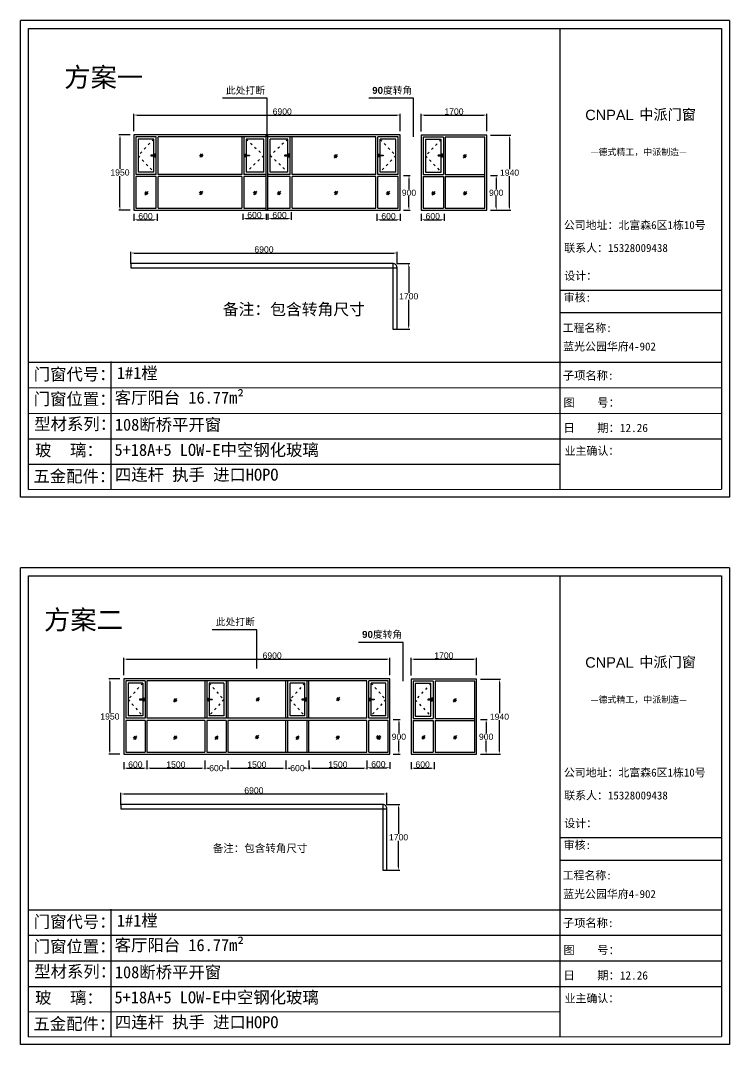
# Model space of a CAD drawing. Header units: inches. Extents: x -138455 to 599497, y -747149 to 13167.
# Drawn here: x 272296 to 290678, y -740154 to -713617 of the extents above; entities that cross this region are included whole.
import ezdxf

# ---------------------------------------------------------------- set-up
doc = ezdxf.new("R2010")
doc.units = ezdxf.units.IN
doc.header["$MEASUREMENT"] = 0
doc.header["$PDMODE"] = 35
doc.header["$PDSIZE"] = -3
doc.linetypes.add('ACAD_ISO03W100', pattern=[30, 12, -18])
doc.layers.add('0 @ 1', color=7, linetype='Continuous')
doc.styles.add('Annotative', font='arialbd.ttf')
doc.styles.add('MtXpl_', font='')
doc.styles.get("Standard").update_dxf_attribs({"font": 'arial.ttf'})
doc.styles.get('MtXpl_').set_extended_font_data('SimSun')
doc.dimstyles.get("Standard").update_dxf_attribs({"dimtxt": 80, "dimasz": 70, "dimexe": 40, "dimexo": 80, "dimgap": 0, "dimtad": 1, "dimtih": 1, "dimtoh": 1, "dimdec": 0, "dimzin": 0, "dimdsep": 46, "dimtxsty": 'Standard', "dimcen": 0.09, "dimadec": 0, "dimazin": 0, "dimtfac": 1, "dimtdec": 0, "dimtofl": 0, "dimtmove": 0, "dimatfit": 3, "dimfxl": 0, "dimtolj": 1, "dimtzin": 0, "dimarcsym": 0})

# ---------------------------------------------------------------- blocks, each defined once
blk = doc.blocks.new('*D2753')
at = {"color": 0, "lineweight": -2, "transparency": 16777216}
for p, q in [((274875, -730679), (274584, -730679)), ((274614, -730759), (274614, -731563)), ((274614, -732549), (274614, -731746)), ((274875, -732629), (274584, -732629))]:
    blk.add_line(p, q, dxfattribs=at)
at = {"color": 0, "transparency": 16777216}
for points in [[(274600, -730759), (274627, -730759), (274614, -730679)], [(274600, -732549), (274627, -732549), (274614, -732629)]]:
    blk.add_solid(points, dxfattribs=at)
at = {"layer": 'Defpoints', "color": 0, "transparency": 16777216}
for p in [(274975, -730679), (274614, -732629), (274975, -732629)]:
    blk.add_point(p, dxfattribs=at)
at = {"color": 0, "transparency": 16777216, "insert": (274614, -731654), "char_height": 160, "attachment_point": 5}
blk.add_mtext('\\A1;1950', dxfattribs=at)
blk = doc.blocks.new('*D2754')
at = {"color": 0, "lineweight": -2, "transparency": 16777216}
for p, q in [((274975, -730579), (274975, -730137)), ((275055, -730167), (281795, -730167)), ((281875, -730579), (281875, -730137))]:
    blk.add_line(p, q, dxfattribs=at)
at = {"color": 0, "transparency": 16777216}
for points in [[(275055, -730154), (275055, -730180), (274975, -730167)], [(281795, -730154), (281795, -730180), (281875, -730167)]]:
    blk.add_solid(points, dxfattribs=at)
at = {"layer": 'Defpoints', "color": 0, "transparency": 16777216}
for p in [(281875, -730167), (274975, -730679), (281875, -730679)]:
    blk.add_point(p, dxfattribs=at)
at = {"color": 0, "transparency": 16777216, "insert": (278820, -730075), "char_height": 160, "attachment_point": 5}
blk.add_mtext('\\A1;6900', dxfattribs=at)
blk = doc.blocks.new('*D2755')
at = {"color": 0, "lineweight": -2, "transparency": 16777216}
for p, q in [((274975, -732841), (274975, -733021)), ((275575, -732841), (275575, -733021)), ((275055, -732991), (275495, -732991))]:
    blk.add_line(p, q, dxfattribs=at)
at = {"color": 0, "transparency": 16777216}
for points in [[(275055, -732978), (275055, -733004), (274975, -732991)], [(275495, -732978), (275495, -733004), (275575, -732991)]]:
    blk.add_solid(points, dxfattribs=at)
at = {"layer": 'Defpoints', "color": 0, "transparency": 16777216}
for p in [(274975, -732741), (275575, -732741), (275575, -732991)]:
    blk.add_point(p, dxfattribs=at)
at = {"color": 0, "transparency": 16777216, "insert": (275275, -732899), "char_height": 160, "attachment_point": 5}
blk.add_mtext('\\A1;600', dxfattribs=at)
blk = doc.blocks.new('123as')
at = {"color": 0}
for p, q in [((90189, 51387), (90252, 51462)), ((90194, 51330), (90312, 51470)), ((90251, 51335), (90314, 51410))]:
    blk.add_line(p, q, dxfattribs=at)
blk = doc.blocks.new('*D2756')
at = {"color": 0, "lineweight": -2, "transparency": 16777216}
for p, q in [((284222, -730689), (284743, -730689)), ((284713, -730769), (284713, -731568)), ((284713, -732549), (284713, -731751)), ((284222, -732629), (284743, -732629))]:
    blk.add_line(p, q, dxfattribs=at)
at = {"color": 0, "transparency": 16777216}
for points in [[(284700, -730769), (284726, -730769), (284713, -730689)], [(284700, -732549), (284726, -732549), (284713, -732629)]]:
    blk.add_solid(points, dxfattribs=at)
at = {"layer": 'Defpoints', "color": 0, "transparency": 16777216}
for p in [(284122, -730689), (284122, -732629), (284713, -732629)]:
    blk.add_point(p, dxfattribs=at)
at = {"color": 0, "transparency": 16777216, "insert": (284713, -731659), "char_height": 160, "attachment_point": 5}
blk.add_mtext('\\A1;1940', dxfattribs=at)
blk = doc.blocks.new('*D2757')
at = {"color": 0, "lineweight": -2, "transparency": 16777216}
for p, q in [((282422, -730589), (282422, -730137)), ((282502, -730167), (284042, -730167)), ((284122, -730585), (284122, -730137))]:
    blk.add_line(p, q, dxfattribs=at)
at = {"color": 0, "transparency": 16777216}
for points in [[(282502, -730154), (282502, -730180), (282422, -730167)], [(284042, -730154), (284042, -730180), (284122, -730167)]]:
    blk.add_solid(points, dxfattribs=at)
at = {"layer": 'Defpoints', "color": 0, "transparency": 16777216}
for p in [(284122, -730167), (282422, -730689), (284122, -730685)]:
    blk.add_point(p, dxfattribs=at)
at = {"color": 0, "transparency": 16777216, "insert": (283272, -730075), "char_height": 160, "attachment_point": 5}
blk.add_mtext('\\A1;1700', dxfattribs=at)
blk = doc.blocks.new('*D2758')
at = {"color": 0, "lineweight": -2, "transparency": 16777216}
for p, q in [((284222, -731729), (284398, -731729)), ((284368, -731809), (284368, -732088)), ((284368, -732549), (284368, -732271)), ((284222, -732629), (284398, -732629))]:
    blk.add_line(p, q, dxfattribs=at)
at = {"color": 0, "transparency": 16777216}
for points in [[(284355, -731809), (284381, -731809), (284368, -731729)], [(284355, -732549), (284381, -732549), (284368, -732629)]]:
    blk.add_solid(points, dxfattribs=at)
at = {"layer": 'Defpoints', "color": 0, "transparency": 16777216}
for p in [(284122, -731729), (284122, -732629), (284368, -732629)]:
    blk.add_point(p, dxfattribs=at)
at = {"color": 0, "transparency": 16777216, "insert": (284368, -732179), "char_height": 160, "attachment_point": 5}
blk.add_mtext('\\A1;900', dxfattribs=at)
blk = doc.blocks.new('*D2759')
at = {"color": 0, "lineweight": -2, "transparency": 16777216}
for p, q in [((281961, -731729), (282136, -731729)), ((282106, -731809), (282106, -732088)), ((282106, -732549), (282106, -732271)), ((281961, -732629), (282136, -732629))]:
    blk.add_line(p, q, dxfattribs=at)
at = {"color": 0, "transparency": 16777216}
for points in [[(282093, -731809), (282120, -731809), (282106, -731729)], [(282093, -732549), (282120, -732549), (282106, -732629)]]:
    blk.add_solid(points, dxfattribs=at)
at = {"layer": 'Defpoints', "color": 0, "transparency": 16777216}
for p in [(281861, -731729), (281861, -732629), (282106, -732629)]:
    blk.add_point(p, dxfattribs=at)
at = {"color": 0, "transparency": 16777216, "insert": (282106, -732179), "char_height": 160, "attachment_point": 5}
blk.add_mtext('\\A1;900', dxfattribs=at)
blk = doc.blocks.new('dzcs')
blk.add_lwpolyline([(142096, -3328), (142196, -3328, 0.414214), (142206, -3318), (142206, -3318, 0.414214), (142196, -3308), (142096, -3308, 0.414214), (142086, -3318), (142086, -3318, 0.414214)], format="xyb", close=True)
blk.add_lwpolyline([(142182, -3328), (142182, -3342, 0.414214), (142196, -3355), (142196, -3355, 0.414214), (142209, -3342), (142209, -3294, 0.414214), (142196, -3280), (142196, -3280, 0.414214), (142182, -3294), (142182, -3308)], format="xyb")
blk = doc.blocks.new('*D2760')
at = {"color": 0, "lineweight": -2, "transparency": 16777216}
for p, q in [((282422, -732841), (282422, -733021)), ((283022, -732841), (283022, -733021)), ((282502, -732991), (282942, -732991))]:
    blk.add_line(p, q, dxfattribs=at)
at = {"color": 0, "transparency": 16777216}
for points in [[(282502, -732978), (282502, -733004), (282422, -732991)], [(282942, -732978), (282942, -733004), (283022, -732991)]]:
    blk.add_solid(points, dxfattribs=at)
at = {"layer": 'Defpoints', "color": 0, "transparency": 16777216}
for p in [(282422, -732741), (283022, -732741), (283022, -732991)]:
    blk.add_point(p, dxfattribs=at)
at = {"color": 0, "transparency": 16777216, "insert": (282722, -732899), "char_height": 160, "attachment_point": 5}
blk.add_mtext('\\A1;600', dxfattribs=at)
blk = doc.blocks.new('*D2761')
at = {"color": 0, "lineweight": -2, "transparency": 16777216}
for p, q in [((274897, -733943), (274897, -733631)), ((274977, -733661), (281717, -733661)), ((281797, -733943), (281797, -733631))]:
    blk.add_line(p, q, dxfattribs=at)
at = {"color": 0, "transparency": 16777216}
for points in [[(274977, -733648), (274977, -733675), (274897, -733661)], [(281717, -733648), (281717, -733675), (281797, -733661)]]:
    blk.add_solid(points, dxfattribs=at)
at = {"layer": 'Defpoints', "color": 0, "transparency": 16777216}
for p in [(281797, -733661), (274897, -734043), (281797, -734043)]:
    blk.add_point(p, dxfattribs=at)
at = {"color": 0, "transparency": 16777216, "insert": (278347, -733570), "char_height": 160, "attachment_point": 5}
blk.add_mtext('\\A1;6900', dxfattribs=at)
blk = doc.blocks.new('*D2762')
at = {"color": 0, "lineweight": -2, "transparency": 16777216}
for p, q in [((281787, -733933), (282128, -733933)), ((282098, -734013), (282098, -734691)), ((282098, -735553), (282098, -734875)), ((281787, -735633), (282128, -735633))]:
    blk.add_line(p, q, dxfattribs=at)
at = {"color": 0, "transparency": 16777216}
for points in [[(282085, -734013), (282112, -734013), (282098, -733933)], [(282085, -735553), (282112, -735553), (282098, -735633)]]:
    blk.add_solid(points, dxfattribs=at)
at = {"layer": 'Defpoints', "color": 0, "transparency": 16777216}
for p in [(281687, -733933), (281687, -735633), (282098, -735633)]:
    blk.add_point(p, dxfattribs=at)
at = {"color": 0, "transparency": 16777216, "insert": (282098, -734783), "char_height": 160, "attachment_point": 5}
blk.add_mtext('\\A1;1700', dxfattribs=at)
blk = doc.blocks.new('*D2763')
at = {"color": 0, "lineweight": -2, "transparency": 16777216}
for p, q in [((281275, -732791), (281275, -733011)), ((281875, -732841), (281875, -733011)), ((281355, -732981), (281795, -732981))]:
    blk.add_line(p, q, dxfattribs=at)
at = {"color": 0, "transparency": 16777216}
for points in [[(281355, -732967), (281355, -732994), (281275, -732981)], [(281795, -732967), (281795, -732994), (281875, -732981)]]:
    blk.add_solid(points, dxfattribs=at)
at = {"layer": 'Defpoints', "color": 0, "transparency": 16777216}
for p in [(281275, -732691), (281875, -732741), (281875, -732981)]:
    blk.add_point(p, dxfattribs=at)
at = {"color": 0, "transparency": 16777216, "insert": (281575, -732889), "char_height": 160, "attachment_point": 5}
blk.add_mtext('\\A1;600', dxfattribs=at)
blk = doc.blocks.new('*D2764')
at = {"color": 0, "lineweight": -2, "transparency": 16777216}
for p, q in [((277075, -732841), (277075, -733022)), ((277675, -732842), (277675, -733022)), ((277155, -732992), (277188, -732992)), ((277595, -732992), (277562, -732992))]:
    blk.add_line(p, q, dxfattribs=at)
at = {"color": 0, "transparency": 16777216}
for points in [[(277155, -732978), (277155, -733005), (277075, -732992)], [(277595, -732979), (277595, -733005), (277675, -732992)]]:
    blk.add_solid(points, dxfattribs=at)
at = {"layer": 'Defpoints', "color": 0, "transparency": 16777216}
for p in [(277075, -732741), (277675, -732742), (277075, -732992)]:
    blk.add_point(p, dxfattribs=at)
at = {"color": 0, "transparency": 16777216, "insert": (277375, -732992), "char_height": 160, "attachment_point": 5}
blk.add_mtext('\\A1;600', dxfattribs=at)
blk = doc.blocks.new('*D2765')
at = {"color": 0, "lineweight": -2, "transparency": 16777216}
for p, q in [((279175, -732842), (279176, -733022)), ((279775, -732841), (279776, -733022)), ((279256, -732992), (279289, -732992)), ((279696, -732992), (279662, -732992))]:
    blk.add_line(p, q, dxfattribs=at)
at = {"color": 0, "transparency": 16777216}
for points in [[(279256, -732979), (279256, -733005), (279176, -732992)], [(279696, -732978), (279696, -733005), (279776, -732992)]]:
    blk.add_solid(points, dxfattribs=at)
at = {"layer": 'Defpoints', "color": 0, "transparency": 16777216}
for p in [(279175, -732742), (279775, -732741), (279776, -732992)]:
    blk.add_point(p, dxfattribs=at)
at = {"color": 0, "transparency": 16777216, "insert": (279476, -732992), "char_height": 160, "attachment_point": 5}
blk.add_mtext('\\A1;600', dxfattribs=at)
blk = doc.blocks.new('*D2766')
at = {"color": 0, "lineweight": -2, "transparency": 16777216}
for p, q in [((275575, -732791), (275575, -733021)), ((277075, -732791), (277075, -733021)), ((275655, -732991), (276995, -732991))]:
    blk.add_line(p, q, dxfattribs=at)
at = {"color": 0, "transparency": 16777216}
for points in [[(275655, -732978), (275655, -733004), (275575, -732991)], [(276995, -732978), (276995, -733004), (277075, -732991)]]:
    blk.add_solid(points, dxfattribs=at)
at = {"layer": 'Defpoints', "color": 0, "transparency": 16777216}
for p in [(275575, -732691), (277075, -732691), (277075, -732991)]:
    blk.add_point(p, dxfattribs=at)
at = {"color": 0, "transparency": 16777216, "insert": (276325, -732899), "char_height": 160, "attachment_point": 5}
blk.add_mtext('\\A1;1500', dxfattribs=at)
blk = doc.blocks.new('*D2767')
at = {"color": 0, "lineweight": -2, "transparency": 16777216}
for p, q in [((277675, -732792), (277675, -733022)), ((279175, -732792), (279175, -733022)), ((277755, -732992), (279095, -732992))]:
    blk.add_line(p, q, dxfattribs=at)
at = {"color": 0, "transparency": 16777216}
for points in [[(277755, -732979), (277755, -733005), (277675, -732992)], [(279095, -732979), (279095, -733005), (279175, -732992)]]:
    blk.add_solid(points, dxfattribs=at)
at = {"layer": 'Defpoints', "color": 0, "transparency": 16777216}
for p in [(277675, -732692), (279175, -732692), (279175, -732992)]:
    blk.add_point(p, dxfattribs=at)
at = {"color": 0, "transparency": 16777216, "insert": (278425, -732900), "char_height": 160, "attachment_point": 5}
blk.add_mtext('\\A1;1500', dxfattribs=at)
blk = doc.blocks.new('*D2768')
at = {"color": 0, "lineweight": -2, "transparency": 16777216}
for p, q in [((279775, -732791), (279775, -733021)), ((281275, -732791), (281275, -733021)), ((279855, -732991), (281195, -732991))]:
    blk.add_line(p, q, dxfattribs=at)
at = {"color": 0, "transparency": 16777216}
for points in [[(279855, -732978), (279855, -733004), (279775, -732991)], [(281195, -732978), (281195, -733004), (281275, -732991)]]:
    blk.add_solid(points, dxfattribs=at)
at = {"layer": 'Defpoints', "color": 0, "transparency": 16777216}
for p in [(279775, -732691), (281275, -732691), (281275, -732991)]:
    blk.add_point(p, dxfattribs=at)
at = {"color": 0, "transparency": 16777216, "insert": (280525, -732899), "char_height": 160, "attachment_point": 5}
blk.add_mtext('\\A1;1500', dxfattribs=at)
blk = doc.blocks.new('*D2769')
at = {"color": 0, "lineweight": -2, "transparency": 16777216}
for p, q in [((275137, -716581), (274845, -716581)), ((274875, -716661), (274875, -717464)), ((274875, -718451), (274875, -717647)), ((275137, -718531), (274845, -718531))]:
    blk.add_line(p, q, dxfattribs=at)
at = {"color": 0, "transparency": 16777216}
for points in [[(274862, -716661), (274888, -716661), (274875, -716581)], [(274862, -718451), (274888, -718451), (274875, -718531)]]:
    blk.add_solid(points, dxfattribs=at)
at = {"layer": 'Defpoints', "color": 0, "transparency": 16777216}
for p in [(275237, -716581), (274875, -718531), (275237, -718531)]:
    blk.add_point(p, dxfattribs=at)
at = {"color": 0, "transparency": 16777216, "insert": (274875, -717556), "char_height": 160, "attachment_point": 5}
blk.add_mtext('\\A1;1950', dxfattribs=at)
blk = doc.blocks.new('*D2770')
at = {"color": 0, "lineweight": -2, "transparency": 16777216}
for p, q in [((275237, -716481), (275237, -716038)), ((275317, -716068), (282057, -716068)), ((282137, -716481), (282137, -716038))]:
    blk.add_line(p, q, dxfattribs=at)
at = {"color": 0, "transparency": 16777216}
for points in [[(275317, -716055), (275317, -716082), (275237, -716068)], [(282057, -716055), (282057, -716082), (282137, -716068)]]:
    blk.add_solid(points, dxfattribs=at)
at = {"layer": 'Defpoints', "color": 0, "transparency": 16777216}
for p in [(282137, -716068), (275237, -716581), (282137, -716581)]:
    blk.add_point(p, dxfattribs=at)
at = {"color": 0, "transparency": 16777216, "insert": (279082, -715977), "char_height": 160, "attachment_point": 5}
blk.add_mtext('\\A1;6900', dxfattribs=at)
blk = doc.blocks.new('*D2771')
at = {"color": 0, "lineweight": -2, "transparency": 16777216}
for p, q in [((275237, -718631), (275237, -718811)), ((275317, -718781), (275757, -718781)), ((275837, -718631), (275837, -718811))]:
    blk.add_line(p, q, dxfattribs=at)
at = {"color": 0, "transparency": 16777216}
for points in [[(275317, -718768), (275317, -718794), (275237, -718781)], [(275757, -718768), (275757, -718794), (275837, -718781)]]:
    blk.add_solid(points, dxfattribs=at)
at = {"layer": 'Defpoints', "color": 0, "transparency": 16777216}
for p in [(275237, -718531), (275837, -718531), (275837, -718781)]:
    blk.add_point(p, dxfattribs=at)
at = {"color": 0, "transparency": 16777216, "insert": (275537, -718689), "char_height": 160, "attachment_point": 5}
blk.add_mtext('\\A1;600', dxfattribs=at)
blk = doc.blocks.new('*D2777')
at = {"color": 0, "lineweight": -2, "transparency": 16777216}
for p, q in [((281537, -718631), (281537, -718811)), ((281617, -718781), (282057, -718781)), ((282137, -718631), (282137, -718811))]:
    blk.add_line(p, q, dxfattribs=at)
at = {"color": 0, "transparency": 16777216}
for points in [[(281617, -718768), (281617, -718794), (281537, -718781)], [(282057, -718768), (282057, -718794), (282137, -718781)]]:
    blk.add_solid(points, dxfattribs=at)
at = {"layer": 'Defpoints', "color": 0, "transparency": 16777216}
for p in [(281537, -718531), (282137, -718531), (282137, -718781)]:
    blk.add_point(p, dxfattribs=at)
at = {"color": 0, "transparency": 16777216, "insert": (281837, -718689), "char_height": 160, "attachment_point": 5}
blk.add_mtext('\\A1;600', dxfattribs=at)
blk = doc.blocks.new('*D2772')
at = {"color": 0, "lineweight": -2, "transparency": 16777216}
for p, q in [((278062, -718631), (278062, -718781)), ((278142, -718751), (278582, -718751)), ((278662, -718631), (278662, -718781))]:
    blk.add_line(p, q, dxfattribs=at)
at = {"color": 0, "transparency": 16777216}
for points in [[(278142, -718737), (278142, -718764), (278062, -718751)], [(278582, -718737), (278582, -718764), (278662, -718751)]]:
    blk.add_solid(points, dxfattribs=at)
at = {"layer": 'Defpoints', "color": 0, "transparency": 16777216}
for p in [(278062, -718531), (278662, -718531), (278662, -718751)]:
    blk.add_point(p, dxfattribs=at)
at = {"color": 0, "transparency": 16777216, "insert": (278362, -718659), "char_height": 160, "attachment_point": 5}
blk.add_mtext('\\A1;600', dxfattribs=at)
blk = doc.blocks.new('*D2778')
at = {"color": 0, "lineweight": -2, "transparency": 16777216}
for p, q in [((279312, -718581), (279312, -718781)), ((278712, -718631), (278712, -718781)), ((278792, -718751), (279232, -718751))]:
    blk.add_line(p, q, dxfattribs=at)
at = {"color": 0, "transparency": 16777216}
for points in [[(278792, -718737), (278792, -718764), (278712, -718751)], [(279232, -718737), (279232, -718764), (279312, -718751)]]:
    blk.add_solid(points, dxfattribs=at)
at = {"layer": 'Defpoints', "color": 0, "transparency": 16777216}
for p in [(278712, -718531), (279312, -718481), (279312, -718751)]:
    blk.add_point(p, dxfattribs=at)
at = {"color": 0, "transparency": 16777216, "insert": (279012, -718659), "char_height": 160, "attachment_point": 5}
blk.add_mtext('\\A1;600', dxfattribs=at)
blk = doc.blocks.new('*D2773')
at = {"color": 0, "lineweight": -2, "transparency": 16777216}
for p, q in [((284484, -716591), (285005, -716591)), ((284975, -716671), (284975, -717469)), ((284975, -718451), (284975, -717652)), ((284484, -718531), (285005, -718531))]:
    blk.add_line(p, q, dxfattribs=at)
at = {"color": 0, "transparency": 16777216}
for points in [[(284961, -716671), (284988, -716671), (284975, -716591)], [(284961, -718451), (284988, -718451), (284975, -718531)]]:
    blk.add_solid(points, dxfattribs=at)
at = {"layer": 'Defpoints', "color": 0, "transparency": 16777216}
for p in [(284384, -716591), (284384, -718531), (284975, -718531)]:
    blk.add_point(p, dxfattribs=at)
at = {"color": 0, "transparency": 16777216, "insert": (284975, -717561), "char_height": 160, "attachment_point": 5}
blk.add_mtext('\\A1;1940', dxfattribs=at)
blk = doc.blocks.new('*D2774')
at = {"color": 0, "lineweight": -2, "transparency": 16777216}
for p, q in [((282684, -716491), (282684, -716038)), ((282764, -716068), (284304, -716068)), ((284384, -716486), (284384, -716038))]:
    blk.add_line(p, q, dxfattribs=at)
at = {"color": 0, "transparency": 16777216}
for points in [[(282764, -716055), (282764, -716082), (282684, -716068)], [(284304, -716055), (284304, -716082), (284384, -716068)]]:
    blk.add_solid(points, dxfattribs=at)
at = {"layer": 'Defpoints', "color": 0, "transparency": 16777216}
for p in [(284384, -716068), (282684, -716591), (284384, -716586)]:
    blk.add_point(p, dxfattribs=at)
at = {"color": 0, "transparency": 16777216, "insert": (283534, -715977), "char_height": 160, "attachment_point": 5}
blk.add_mtext('\\A1;1700', dxfattribs=at)
blk = doc.blocks.new('*D2775')
at = {"color": 0, "lineweight": -2, "transparency": 16777216}
for p, q in [((284484, -717631), (284660, -717631)), ((284630, -717711), (284630, -717989)), ((284630, -718451), (284630, -718172)), ((284484, -718531), (284660, -718531))]:
    blk.add_line(p, q, dxfattribs=at)
at = {"color": 0, "transparency": 16777216}
for points in [[(284616, -717711), (284643, -717711), (284630, -717631)], [(284616, -718451), (284643, -718451), (284630, -718531)]]:
    blk.add_solid(points, dxfattribs=at)
at = {"layer": 'Defpoints', "color": 0, "transparency": 16777216}
for p in [(284384, -717631), (284384, -718531), (284630, -718531)]:
    blk.add_point(p, dxfattribs=at)
at = {"color": 0, "transparency": 16777216, "insert": (284630, -718081), "char_height": 160, "attachment_point": 5}
blk.add_mtext('\\A1;900', dxfattribs=at)
blk = doc.blocks.new('*D2776')
at = {"color": 0, "lineweight": -2, "transparency": 16777216}
for p, q in [((282222, -717631), (282398, -717631)), ((282368, -717711), (282368, -717989)), ((282368, -718451), (282368, -718172)), ((282222, -718531), (282398, -718531))]:
    blk.add_line(p, q, dxfattribs=at)
at = {"color": 0, "transparency": 16777216}
for points in [[(282355, -717711), (282381, -717711), (282368, -717631)], [(282355, -718451), (282381, -718451), (282368, -718531)]]:
    blk.add_solid(points, dxfattribs=at)
at = {"layer": 'Defpoints', "color": 0, "transparency": 16777216}
for p in [(282122, -717631), (282122, -718531), (282368, -718531)]:
    blk.add_point(p, dxfattribs=at)
at = {"color": 0, "transparency": 16777216, "insert": (282368, -718081), "char_height": 160, "attachment_point": 5}
blk.add_mtext('\\A1;900', dxfattribs=at)
blk = doc.blocks.new('*D2779')
at = {"color": 0, "lineweight": -2, "transparency": 16777216}
for p, q in [((282684, -718631), (282684, -718811)), ((282764, -718781), (283204, -718781)), ((283284, -718631), (283284, -718811))]:
    blk.add_line(p, q, dxfattribs=at)
at = {"color": 0, "transparency": 16777216}
for points in [[(282764, -718768), (282764, -718794), (282684, -718781)], [(283204, -718768), (283204, -718794), (283284, -718781)]]:
    blk.add_solid(points, dxfattribs=at)
at = {"layer": 'Defpoints', "color": 0, "transparency": 16777216}
for p in [(282684, -718531), (283284, -718531), (283284, -718781)]:
    blk.add_point(p, dxfattribs=at)
at = {"color": 0, "transparency": 16777216, "insert": (282984, -718689), "char_height": 160, "attachment_point": 5}
blk.add_mtext('\\A1;600', dxfattribs=at)
blk = doc.blocks.new('*D2780')
at = {"color": 0, "lineweight": -2, "transparency": 16777216}
for p, q in [((275159, -719925), (275159, -719613)), ((275239, -719643), (281979, -719643)), ((282059, -719925), (282059, -719613))]:
    blk.add_line(p, q, dxfattribs=at)
at = {"color": 0, "transparency": 16777216}
for points in [[(275239, -719630), (275239, -719657), (275159, -719643)], [(281979, -719630), (281979, -719657), (282059, -719643)]]:
    blk.add_solid(points, dxfattribs=at)
at = {"layer": 'Defpoints', "color": 0, "transparency": 16777216}
for p in [(282059, -719643), (275159, -720025), (282059, -720025)]:
    blk.add_point(p, dxfattribs=at)
at = {"color": 0, "transparency": 16777216, "insert": (278609, -719552), "char_height": 160, "attachment_point": 5}
blk.add_mtext('\\A1;6900', dxfattribs=at)
blk = doc.blocks.new('*D2781')
at = {"color": 0, "lineweight": -2, "transparency": 16777216}
for p, q in [((282049, -719915), (282390, -719915)), ((282360, -719995), (282360, -720673)), ((282360, -721535), (282360, -720857)), ((282049, -721615), (282390, -721615))]:
    blk.add_line(p, q, dxfattribs=at)
at = {"color": 0, "transparency": 16777216}
for points in [[(282347, -719995), (282373, -719995), (282360, -719915)], [(282347, -721535), (282373, -721535), (282360, -721615)]]:
    blk.add_solid(points, dxfattribs=at)
at = {"layer": 'Defpoints', "color": 0, "transparency": 16777216}
for p in [(281949, -719915), (281949, -721615), (282360, -721615)]:
    blk.add_point(p, dxfattribs=at)
at = {"color": 0, "transparency": 16777216, "insert": (282360, -720765), "char_height": 160, "attachment_point": 5}
blk.add_mtext('\\A1;1700', dxfattribs=at)

msp = doc.modelspace()

# ---------------------------------------------------------------- linework, layer by layer
for p, q in [((290677.9, -713616.6), (272295.8, -713616.6)), ((272295.8, -725965.6), (272295.8, -713616.6)), ((272503.2, -713823.3), (290471.2, -713823.3)), ((272503.2, -725769.9), (272503.2, -713823.3)), ((286274.9, -713823.3), (286274.9, -725759)), ((290471.2, -713823.3), (290471.2, -725758.3)), ((290677.9, -713616.6), (290677.9, -725965.6)), ((282137, -716580.6), (275237, -716580.6)), ((275237, -716580.6), (275237, -718530.6)), ((275812, -716630.6), (275287, -716630.6)), ((275287, -716630.6), (275287, -717605.6)), ((275752, -716690.6), (275347, -716690.6)), ((275347, -716690.6), (275347, -717545.6)), ((275752, -717545.6), (275752, -716690.6)), ((275812, -717605.6), (275812, -716630.6)), ((278662, -716630.6), (275862, -716630.6)), ((275862, -717605.6), (275862, -716630.6)), ((278037, -716630.6), (278037, -717605.6)), ((278087, -716630.6), (278087, -717605.6)), ((278602, -716690.6), (278147, -716690.6)), ((278147, -716690.6), (278147, -717545.6)), ((278602, -717545.6), (278602, -716690.6)), ((278662, -718480.6), (278662, -716580.6)), ((278712, -718480.6), (278712, -716580.6)), ((281512, -716630.6), (278712, -716630.6)), ((279227, -716690.6), (278772, -716690.6)), ((278772, -717545.6), (278772, -716690.6)), ((279227, -717545.6), (279227, -716690.6)), ((279287, -717605.6), (279287, -716630.6)), ((279337, -717605.6), (279337, -716630.6)), ((281512, -717605.6), (281512, -716630.6)), ((282087, -716630.6), (281562, -716630.6)), ((281562, -717605.6), (281562, -716630.6)), ((282027, -716690.6), (281622, -716690.6)), ((281622, -717545.6), (281622, -716690.6)), ((282027, -717545.6), (282027, -716690.6)), ((282087, -717605.6), (282087, -716630.6)), ((282137, -718530.6), (282137, -716580.6)), ((284384.1, -716590.6), (282684.1, -716590.6)), ((282684.1, -716590.6), (282684.1, -718530.6)), ((283259.1, -716640.6), (283259.1, -717605.6)), ((283309.1, -716640.6), (283309.1, -717605.6)), ((284384.1, -718530.6), (284384.1, -716590.6)), ((275752, -717545.6), (275347, -717545.6)), ((278602, -717545.6), (278147, -717545.6)), ((279227, -717545.6), (278772, -717545.6)), ((282027, -717545.6), (281622, -717545.6)), ((275812, -717605.6), (275287, -717605.6)), ((275287, -717655.6), (275287, -718480.6)), ((275812, -717655.6), (275287, -717655.6)), ((275812, -718480.6), (275812, -717655.6)), ((278037, -717605.6), (275862, -717605.6)), ((275862, -718480.6), (275862, -717655.6)), ((278037, -717655.6), (275862, -717655.6)), ((278037, -717655.6), (278037, -718480.6)), ((278662, -717605.6), (278087, -717605.6)), ((278662, -717655.6), (278087, -717655.6)), ((278087, -717655.6), (278087, -718480.6)), ((278662, -718530.6), (278662, -717655.6)), ((279287, -717605.6), (278712, -717605.6)), ((279287, -717655.6), (278712, -717655.6)), ((278712, -718530.6), (278712, -717655.6)), ((279287, -718480.6), (279287, -717655.6)), ((281512, -717605.6), (279337, -717605.6)), ((281512, -717655.6), (279337, -717655.6)), ((279337, -718480.6), (279337, -717655.6)), ((281512, -718480.6), (281512, -717655.6)), ((282087, -717605.6), (281562, -717605.6)), ((281562, -718480.6), (281562, -717655.6)), ((282087, -717655.6), (281562, -717655.6)), ((282087, -718480.6), (282087, -717655.6)), ((282734.1, -717605.6), (283259.1, -717605.6)), ((282734.1, -717655.6), (283259.1, -717655.6)), ((283259.1, -717655.6), (283259.1, -718480.6)), ((283309.1, -717605.6), (284334.1, -717605.6)), ((283309.1, -717655.6), (283309.1, -718480.6)), ((283309.1, -717655.6), (284334.1, -717655.6)), ((275237, -718530.6), (282137, -718530.6)), ((275287, -718480.6), (275812, -718480.6)), ((275862, -718480.6), (278037, -718480.6)), ((278087, -718480.6), (278662, -718480.6)), ((278712, -718480.6), (279287, -718480.6)), ((279337, -718480.6), (281512, -718480.6)), ((281562, -718480.6), (282087, -718480.6)), ((282684.1, -718530.6), (284384.1, -718530.6)), ((286274.9, -720602.8), (290471.2, -720602.8)), ((286274.9, -721183.9), (290471.2, -721183.9)), ((272501.1, -722473.4), (290471.2, -722473.4)), ((274638.6, -722457.2), (274639.6, -725755.1)), ((272501.5, -723135.5), (290471.2, -723131)), ((272501.9, -723797.8), (290471.2, -723793.2)), ((272502.4, -724460.5), (290471.2, -724460.5)), ((272502.8, -725117.8), (286274.9, -725111.8)), ((272503.2, -725769.9), (290471.2, -725758.3)), ((290677.9, -725965.6), (272295.8, -725965.6)), ((290677.9, -727804.7), (272295.8, -727804.7)), ((272295.8, -740153.6), (272295.8, -727804.7)), ((290677.9, -727804.7), (290677.9, -740153.6)), ((272503.2, -728011.4), (290471.2, -728011.4)), ((272503.2, -739957.9), (272503.2, -728011.4)), ((286274.9, -728011.4), (286274.9, -739947.1)), ((290471.2, -728011.4), (290471.2, -739946.4)), ((281875.3, -730679.4), (274975.3, -730679.4)), ((274975.3, -730679.4), (274975.3, -732629.4)), ((275025.3, -730729.4), (275025.3, -731699.4)), ((275525.3, -730729.4), (275025.3, -730729.4)), ((275465.3, -730789.4), (275085.3, -730789.4)), ((275085.3, -730789.4), (275085.3, -731639.4)), ((275465.3, -730789.4), (275465.3, -731639.4)), ((275525.3, -730729.4), (275525.3, -731699.4)), ((275575.3, -730729.4), (275575.3, -731699.4)), ((281275.3, -730729.4), (275575.3, -730729.4)), ((277075.3, -730729.4), (277075.3, -731699.4)), ((277125.3, -730729.4), (277125.3, -731699.4)), ((277565.3, -730789.4), (277185.3, -730789.4)), ((277185.3, -730789.4), (277185.3, -731639.4)), ((277565.3, -730789.4), (277565.3, -731639.4)), ((277625.3, -730729.4), (277625.3, -731699.4)), ((277675.3, -730729.4), (277675.3, -731699.4)), ((279175.3, -731699.4), (279175.3, -730729.4)), ((279225.3, -731699.4), (279225.3, -730729.4)), ((279665.3, -730789.4), (279285.3, -730789.4)), ((279285.3, -731639.4), (279285.3, -730789.4)), ((279665.3, -731639.4), (279665.3, -730789.4)), ((279725.3, -731699.4), (279725.3, -730729.4)), ((279775.3, -731699.4), (279775.3, -730729.4)), ((281275.3, -731699.4), (281275.3, -730729.4)), ((281825.3, -730729.4), (281325.3, -730729.4)), ((281325.3, -731699.4), (281325.3, -730729.4)), ((281765.3, -730789.4), (281385.3, -730789.4)), ((281385.3, -731639.4), (281385.3, -730789.4)), ((281765.3, -731639.4), (281765.3, -730789.4)), ((281825.3, -731699.4), (281825.3, -730729.4)), ((281875.3, -732629.4), (281875.3, -730679.4)), ((284122.4, -730689.4), (282422.4, -730689.4)), ((282422.4, -730689.4), (282422.4, -732629.4)), ((282997.4, -730739.4), (282997.4, -731704.4)), ((283047.4, -730739.4), (283047.4, -731704.4)), ((284122.4, -732629.4), (284122.4, -730689.4)), ((275525.3, -731699.4), (275025.3, -731699.4)), ((275525.3, -731759.4), (275025.3, -731759.4)), ((275025.3, -731759.4), (275025.3, -732579.4)), ((275465.3, -731639.4), (275085.3, -731639.4)), ((275525.3, -731759.4), (275525.3, -732579.4)), ((276725.3, -731699.4), (275575.3, -731699.4)), ((275575.3, -731759.4), (275575.3, -732579.4)), ((277075.3, -731759.4), (275575.3, -731759.4)), ((278425.3, -731699.4), (276725.3, -731699.4)), ((277075.3, -731759.4), (277075.3, -732579.4)), ((277125.3, -731759.4), (277125.3, -732579.4)), ((277625.3, -731759.4), (277125.3, -731759.4)), ((277565.3, -731639.4), (277185.3, -731639.4)), ((277625.3, -731759.4), (277625.3, -732579.4)), ((281275.3, -731759.4), (277675.3, -731759.4)), ((277675.3, -731759.4), (277675.3, -732579.4)), ((280125.3, -731699.4), (278425.3, -731699.4)), ((279175.3, -732579.4), (279175.3, -731759.4)), ((279225.3, -732579.4), (279225.3, -731759.4)), ((279665.3, -731639.4), (279285.3, -731639.4)), ((279725.3, -732579.4), (279725.3, -731759.4)), ((279775.3, -732579.4), (279775.3, -731759.4)), ((281275.3, -731699.4), (280125.3, -731699.4)), ((281275.3, -732579.4), (281275.3, -731759.4)), ((281825.3, -731699.4), (281325.3, -731699.4)), ((281825.3, -731759.4), (281325.3, -731759.4)), ((281325.3, -732579.4), (281325.3, -731759.4)), ((281765.3, -731639.4), (281385.3, -731639.4)), ((281825.3, -732579.4), (281825.3, -731759.4)), ((282472.4, -731704.4), (282997.4, -731704.4)), ((282472.4, -731754.4), (282997.4, -731754.4)), ((282997.4, -731754.4), (282997.4, -732579.4)), ((283047.4, -731704.4), (284072.4, -731704.4)), ((283047.4, -731754.4), (283047.4, -732579.4)), ((283047.4, -731754.4), (284072.4, -731754.4)), ((274975.3, -732629.4), (281875.3, -732629.4)), ((275025.3, -732579.4), (275525.3, -732579.4)), ((275575.3, -732579.4), (277075.3, -732579.4)), ((277125.3, -732579.4), (277625.3, -732579.4)), ((277675.3, -732579.4), (281275.3, -732579.4)), ((281325.3, -732579.4), (281825.3, -732579.4)), ((282422.4, -732629.4), (284122.4, -732629.4)), ((286274.9, -734790.9), (290471.2, -734790.9)), ((286274.9, -735372), (290471.2, -735372)), ((272501.1, -736661.4), (290471.2, -736661.4)), ((274638.6, -736645.2), (274639.6, -739943.1)), ((272501.5, -737323.5), (290471.2, -737319.1)), ((272501.9, -737985.8), (290471.2, -737981.3)), ((272502.4, -738648.5), (290471.2, -738648.5)), ((272502.8, -739305.8), (286274.9, -739299.9)), ((272503.2, -739957.9), (290471.2, -739946.4)), ((290677.9, -740153.6), (272295.8, -740153.6))]:
    msp.add_line(p, q)
at = {"linetype": 'ACAD_ISO03W100', "ltscale": 5}
for points in [[(275752, -716690.6), (275347, -717118.1), (275752, -717545.6)], [(278147, -716690.6), (278602, -717118.1), (278147, -717545.6)], [(279227, -716690.6), (278772, -717118.1), (279227, -717545.6)], [(281622, -716698.3), (282027, -717118.1), (281622, -717545.6)], [(283199.1, -716700.6), (282794.1, -717123.1), (283199.1, -717545.6)], [(275465.3, -730789.4), (275085.3, -731214.4), (275465.3, -731639.4)], [(277185.3, -730789.4), (277565.3, -731214.4), (277185.3, -731639.4)], [(279665.3, -730789.4), (279285.3, -731214.4), (279665.3, -731639.4)], [(281385.3, -730789.4), (281765.3, -731214.4), (281385.3, -731639.4)], [(282937.4, -730799.4), (282532.4, -731221.9), (282937.4, -731644.4)]]:
    msp.add_lwpolyline(points, dxfattribs=at)
for points in [[(283259.1, -716640.6), (282734.1, -716640.6), (282734.1, -717605.6)], [(283309.1, -718480.6), (284334.1, -718480.6), (284334.1, -716640.6), (283309.1, -716640.6)], [(282734.1, -717655.6), (282734.1, -718480.6), (283259.1, -718480.6)], [(281949.1, -719914.8), (275159.1, -719914.8), (275159.1, -720024.8), (282059.1, -720024.8)], [(282997.4, -730739.4), (282472.4, -730739.4), (282472.4, -731704.4)], [(283047.4, -732579.4), (284072.4, -732579.4), (284072.4, -730739.4), (283047.4, -730739.4)], [(282472.4, -731754.4), (282472.4, -732579.4), (282997.4, -732579.4)], [(281687.4, -733932.8), (274897.4, -733932.8), (274897.4, -734042.8), (281797.4, -734042.8)]]:
    msp.add_lwpolyline(points)
for points in [[(283199.1, -717545.6), (283199.1, -716700.6), (282794.1, -716700.6), (282794.1, -717545.6)], [(282937.4, -731644.4), (282937.4, -730799.4), (282532.4, -730799.4), (282532.4, -731644.4)]]:
    msp.add_lwpolyline(points, close=True)
for points in [[(281949.1, -721614.8), (282059.1, -721614.8), (282059.1, -720024.8, 0.4142136), (281949.1, -719914.8), (281949.1, -719914.8)], [(281687.4, -735632.8), (281797.4, -735632.8), (281797.4, -734042.8, 0.4142136), (281687.4, -733932.8), (281687.4, -733932.8)]]:
    msp.add_lwpolyline(points, format="xyb", close=True)

# ---------------------------------------------------------------- block references
for p in [(133590.4, -713798.3), (137058.1, -713798.3), (141033.9, -713798.3), (133296.6, -727897.1), (137501.8, -727897.1), (140772.3, -727897.1)]:
    msp.add_blockref('dzcs', p)
at = {"xscale": 0.6684526412304121, "yscale": 0.6684526412304121, "zscale": 0.6684526412304121}
for p in [(216657.6, -751474), (220145.4, -751493.1), (223490.8, -751493.1), (215232.9, -752451), (216651, -752443.3), (218051.6, -752442.5), (218675.1, -752449.1), (220151.8, -752443.3), (221501.9, -752448.3), (222677.2, -752452.6), (223497.7, -752452.6), (215983.8, -765590.6), (218123.4, -765567.5), (220206.3, -765561.4), (223229.2, -765591.8), (215983.5, -766556.7), (217053.9, -766561.9), (218105.9, -766544.6), (220195.9, -766556.7), (221240.3, -766547.1), (221266.4, -766561.9), (222415.6, -766551.4), (223236.1, -766551.4), (214940.6, -766562.1), (219153, -766562.1)]:
    msp.add_blockref('123as', p, dxfattribs=at)
at = {"xscale": -1}
for p in [(420315.8, -713798.3), (423788.3, -713798.3), (419348.9, -727897.1), (423554.1, -727897.1)]:
    msp.add_blockref('dzcs', p, dxfattribs=at)

# ---------------------------------------------------------------- texts
for p in [(286937.1, -716199.7), (286937.1, -730387.8)]:
    msp.add_text('CNPAL', height=269.64).set_placement(p)
at = {"style": 'MtXpl_'}
for s, height, p in [('中派门窗', 269.64, (288337.2, -716188.6)), ('—德式精工，中派制造—', 165.935, (287078.2, -717108.7)), ('公司地址：北富森6区1栋10号', 207.419, (286382.9, -719022.1)), ('联系人：15328009438', 207.419, (286394.2, -719615.1)), ('设计：', 207.42, (286394.5, -720337.3)), ('审核:', 207.42, (286381.2, -720899.7)), ('工程名称:', 207.42, (286350.9, -721687)), ('子项名称:', 214.34, (286357.6, -722922.9)), ('图    号：', 214.34, (286372.9, -723625.8)), ('日    期：12.26', 214.336, (286373.7, -724282.4)), ('业主确认：', 207.42, (286402.5, -724873.7)), ('中派门窗', 269.64, (288337.2, -730376.7)), ('—德式精工，中派制造—', 165.935, (287078.2, -731296.8)), ('公司地址：北富森6区1栋10号', 207.419, (286382.9, -733210.2)), ('联系人：15328009438', 207.419, (286394.2, -733803.1)), ('设计：', 207.42, (286394.5, -734525.4)), ('审核:', 207.42, (286381.2, -735087.8)), ('工程名称:', 207.42, (286350.9, -735875.1)), ('子项名称:', 214.34, (286357.6, -737110.9)), ('图    号：', 214.34, (286372.9, -737813.9)), ('日    期：12.26', 214.336, (286373.7, -738470.5)), ('业主确认：', 207.42, (286402.5, -739061.7))]:
    msp.add_text(s, height=height, dxfattribs=at).set_placement(p)
at = {"char_height": 207.419, "attachment_point": 1, "style": 'MtXpl_'}
for insert in [(286366, -721962), (286366, -736150.1)]:
    msp.add_mtext_dynamic_manual_height_columns('{\\fSimSun|b1|i0|c134|p2;蓝光公园华府4-902}', width=4963.818, gutter_width=903.5, heights=[158.3], dxfattribs=dict(at, insert=insert))
at = {"layer": '0 @ 1', "style": 'Annotative'}
for s, p in [('门窗代号：', (272639.2, -722939.4)), ('门窗位置：', (272639.2, -723580.3)), ('型材系列：', (272652.3, -724227.9)), ('玻    璃：', (272674.1, -724906.8)), ('五金配件：', (272631.5, -725583.2)), ('门窗代号：', (272639.2, -737127.5)), ('门窗位置：', (272639.2, -737768.4)), ('型材系列：', (272652.3, -738415.9)), ('玻    璃：', (272674.1, -739094.9)), ('五金配件：', (272631.5, -739771.3))]:
    msp.add_text(s, height=311.13, dxfattribs=at).set_placement(p)
at = {"layer": '0 @ 1', "attachment_point": 1, "style": 'Annotative'}
for s, width, insert, char_height in [('{\\fSimSun|b1|i0|c134|p2;方案一}', 3459.804, (273430.3, -714836.6), 500), ('{\\fSimSun|b1|i0|c134|p2;此处打断}', 1337.048, (277622.2, -715337.3), 180.693), ('90{\\fSimSun|b1|i0|c134|p2;度转角}', 1337.048, (281414.2, -715337.3), 180.693), ('{\\fSimSun|b1|i0|c134|p2;备注：包含转角尺寸}', 3948.718, (277542, -720950.1), 300), ('{\\fSimSun|b1|i0|c134|p2;1#1樘}', 4396.385, (274793.6, -722596.5), 311.128), ('{\\fSimSun|b1|i0|c134|p2;客厅阳台 16.77m²}', 7858.247, (274738.2, -723233.4), 311.128), ('{\\fSimSun|b1|i0|c134|p2;108断桥平开窗}', 9006.576, (274742, -723935.6), 311.128), ('{\\fSimSun|b1|i0|c134|p2;5+18A+5 LOW-E中空钢化玻璃}', 7839.588, (274732.2, -724588.2), 311.128), ('{\\fSimSun|b1|i0|c134|p2;四连杆 执手 进口HOPO}', 7563.173, (274744.2, -725231.1), 311.128), ('{\\fSimSun|b1|i0|c134|p2;方案二}', 3459.804, (272907, -728896.7), 500), ('{\\fSimSun|b1|i0|c134|p2;此处打断}', 1337.048, (277360.5, -729108.9), 180.693), ('90{\\fSimSun|b1|i0|c134|p2;度转角}', 1337.048, (281152.6, -729436.1), 180.693), ('{\\fSimSun|b1|i0|c134|p2;备注：包含转角尺寸}', 3244.309, (277280.4, -734968), 200), ('{\\fSimSun|b1|i0|c134|p2;1#1樘}', 4396.385, (274793.6, -736784.6), 311.128), ('{\\fSimSun|b1|i0|c134|p2;客厅阳台 16.77m²}', 7858.247, (274738.2, -737421.5), 311.128), ('{\\fSimSun|b1|i0|c134|p2;108断桥平开窗}', 9006.576, (274742, -738123.7), 311.128), ('{\\fSimSun|b1|i0|c134|p2;5+18A+5 LOW-E中空钢化玻璃}', 7839.588, (274732.2, -738776.2), 311.128), ('{\\fSimSun|b1|i0|c134|p2;四连杆 执手 进口HOPO}', 7563.173, (274744.2, -739419.1), 311.128)]:
    msp.add_mtext_dynamic_manual_height_columns(s, width=width, gutter_width=903.5, heights=[0], dxfattribs=dict(at, insert=insert, char_height=char_height))

# ---------------------------------------------------------------- dimensions: what is measured, and where the dimension line sits
for base, p1, p2, picture, middle in [((282137, -716068.2), (275237, -716580.6), (282137, -716580.6), '*D2770', (279081.8, -716068.2)), ((281875.3, -730167), (274975.3, -730679.4), (281875.3, -730679.4), '*D2754', (278820.2, -730167)), ((281875.3, -732980.8), (281275.3, -732690.7), (281875.3, -732740.7), '*D2763', (281575.3, -732980.8))]:
    dim = msp.add_linear_dim(base=base, p1=p1, p2=p2, dimstyle='Standard', override={"dimtxt": 160, "dimasz": 80, "dimexe": 30, "dimexo": 100, "dimgap": 10, "dimfxl": 100})
    dim.commit()
    dim.dimension.update_dxf_attribs({"geometry": picture, "text_midpoint": middle, "dimtype": 160})
for base, p1, p2, picture, middle in [((284384.1, -716068.2), (282684.1, -716590.6), (284384.1, -716586.2), '*D2774', (283534.1, -715976.5)), ((275837, -718780.9), (275237, -718530.6), (275837, -718530.6), '*D2771', (275537, -718689.2)), ((278662, -718750.8), (278062, -718530.6), (278662, -718530.6), '*D2772', (278362, -718659.1)), ((279312, -718750.8), (278712, -718530.6), (279312, -718480.6), '*D2778', (279012, -718659.1)), ((282137, -718780.9), (281537, -718530.6), (282137, -718530.6), '*D2777', (281837, -718689.2)), ((283284.1, -718780.9), (282684.1, -718530.6), (283284.1, -718530.6), '*D2779', (282984.1, -718689.2)), ((282059.1, -719643.2), (275159.1, -720024.8), (282059.1, -720024.8), '*D2780', (278609.1, -719551.5)), ((284122.4, -730167), (282422.4, -730689.4), (284122.4, -730685), '*D2757', (283272.4, -730075.3)), ((275575.3, -732991), (274975.3, -732740.7), (275575.3, -732740.7), '*D2755', (275275.3, -732899.3)), ((277075.3, -732991), (275575.3, -732690.7), (277075.3, -732690.7), '*D2766', (276325.3, -732899.3)), ((279175.3, -732992.1), (277675.3, -732691.8), (279175.3, -732691.8), '*D2767', (278425.3, -732900.4)), ((281275.3, -732991), (279775.3, -732690.7), (281275.3, -732690.7), '*D2768', (280525.3, -732899.3)), ((283022.4, -732991), (282422.4, -732740.7), (283022.4, -732740.7), '*D2760', (282722.4, -732899.3)), ((281797.4, -733661.2), (274897.4, -734042.8), (281797.4, -734042.8), '*D2761', (278347.4, -733569.5))]:
    dim = msp.add_linear_dim(base=base, p1=p1, p2=p2, dimstyle='Standard', override={"dimtxt": 160, "dimasz": 80, "dimexe": 30, "dimexo": 100, "dimgap": 10, "dimfxl": 100})
    dim.commit()
    dim.dimension.update_dxf_attribs({"geometry": picture, "text_midpoint": middle})
for base, p1, p2, angle, picture, middle in [((274875.1, -718530.6), (275237, -716580.6), (275237, -718530.6), 90, '*D2769', (274875.1, -717555.6)), ((282367.9, -718530.6), (282122.4, -717630.6), (282122.4, -718530.6), 90, '*D2776', (282367.9, -718080.6)), ((284629.6, -718530.6), (284384.1, -717630.6), (284384.1, -718530.6), 90, '*D2775', (284629.6, -718080.6)), ((282360, -721614.8), (281949.1, -719914.8), (281949.1, -721614.8), 90, '*D2781', (282360, -720764.8)), ((274613.5, -732629.4), (274975.3, -730679.4), (274975.3, -732629.4), 90, '*D2753', (274613.5, -731654.4)), ((282106.3, -732629.4), (281860.8, -731729.4), (281860.8, -732629.4), 90, '*D2759', (282106.3, -732179.4)), ((284367.9, -732629.4), (284122.4, -731729.4), (284122.4, -732629.4), 90, '*D2758', (284367.9, -732179.4)), ((277075.1, -732991.6), (277675.3, -732741.8), (277075.3, -732741.3), 179.95258, '*D2764', (277375.1, -732991.9)), ((279775.6, -732991.6), (279175.4, -732741.8), (279775.4, -732741.3), 0.04742, '*D2765', (279475.6, -732991.9)), ((282098.4, -735632.8), (281687.4, -733932.8), (281687.4, -735632.8), 90, '*D2762', (282098.4, -734782.8))]:
    dim = msp.add_linear_dim(base=base, p1=p1, p2=p2, angle=angle, dimstyle='Standard', override={"dimtxt": 160, "dimasz": 80, "dimexe": 30, "dimexo": 100, "dimgap": 10, "dimfxl": 100})
    dim.commit()
    dim.dimension.update_dxf_attribs({"geometry": picture, "text_midpoint": middle})
for base, p1, p2, picture, middle in [((284974.7, -718530.6), (284384.1, -716590.6), (284384.1, -718530.6), '*D2773', (284974.7, -717560.6)), ((284713.1, -732629.4), (284122.4, -730689.4), (284122.4, -732629.4), '*D2756', (284713.1, -731659.4))]:
    dim = msp.add_linear_dim(base=base, p1=p1, p2=p2, angle=90, dimstyle='Standard', override={"dimtxt": 160, "dimasz": 80, "dimexe": 30, "dimexo": 100, "dimgap": 10, "dimfxl": 100})
    dim.commit()
    dim.dimension.update_dxf_attribs({"geometry": picture, "text_midpoint": middle, "dimtype": 160})

# ---------------------------------------------------------------- leaders
for points in [[(278689.4, -716635.7), (278689.4, -715633.8), (277530.9, -715633.8)], [(282481.4, -716635.7), (282481.4, -715633.8), (281322.9, -715633.8)], [(278427.7, -730407.2), (278427.7, -729405.3), (277269.2, -729405.3)], [(282219.8, -730734.5), (282219.8, -729732.6), (281061.3, -729732.6)]]:
    msp.add_leader(points, dimstyle='Standard', override={"dimgap": 0, "dimtad": 0, "dimfxl": 5, "dimfxlon": 1})

doc.saveas('drawing.dxf')
